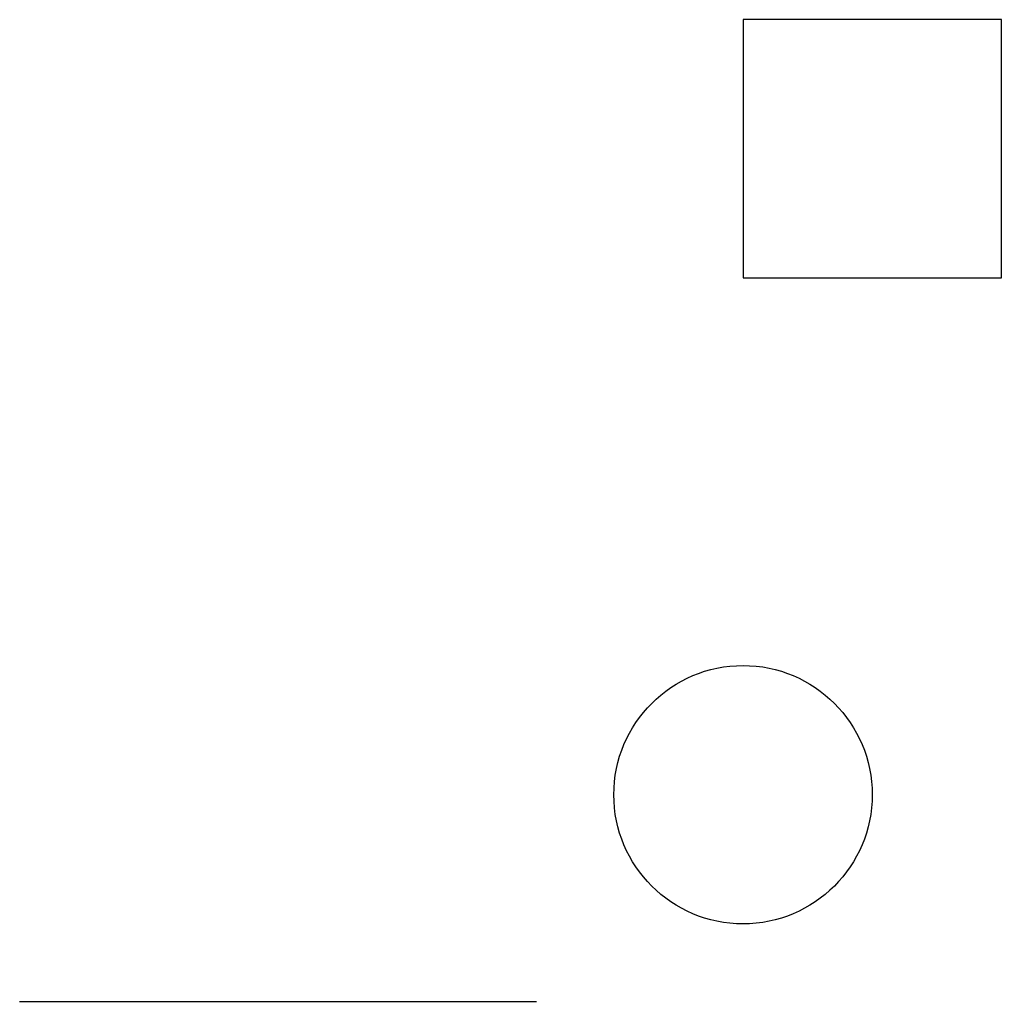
# Model space of a CAD drawing. Extents: x 10 to 200, y 10 to 200.
import ezdxf

# ---------------------------------------------------------------- set-up
doc = ezdxf.new("R2010")
doc.units = 0

# ---------------------------------------------------------------- blocks, each defined once
blk = doc.blocks.new('BlockA')
blk.add_line((0, 0), (100, 0))
blk = doc.blocks.new('BlockB')
blk.add_circle((0, 0), 25)
blk = doc.blocks.new('BlockC')
for p, q in [((50, 50), (0, 50)), ((0, 50), (0, 0)), ((50, 0), (50, 50)), ((0, 0), (50, 0))]:
    blk.add_line(p, q)

msp = doc.modelspace()

# ---------------------------------------------------------------- block references
for name, p in [('BlockC', (150, 150)), ('BlockB', (150, 50)), ('BlockA', (10, 10))]:
    msp.add_blockref(name, p)

doc.saveas('drawing.dxf')
